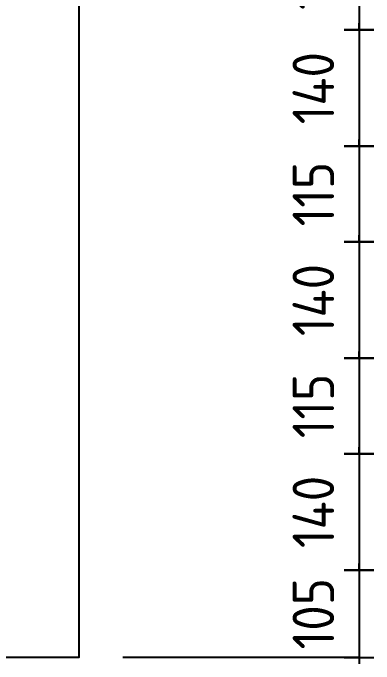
# Model space of a CAD drawing. Extents: x 0 to 420, y 0 to 297.
# Drawn here: x 220.88 to 242.61, y 172.7 to 211.87 of the extents above; entities that cross this region are included whole.
import ezdxf

# ---------------------------------------------------------------- set-up
doc = ezdxf.new("R2010")
doc.units = 0
doc.header["$LTSCALE"] = 12
doc.header["$MEASUREMENT"] = 0
doc.header["$PDMODE"] = 3
doc.header["$PDSIZE"] = 5
doc.layers.get('0').update_dxf_attribs({"linetype": 'CONTINUOUS'})
doc.layers.get('Defpoints').update_dxf_attribs({"linetype": 'CONTINUOUS'})
doc.layers.add('L25', color=1, linetype='CONTINUOUS')
doc.layers.add('L35', color=3, linetype='CONTINUOUS')
doc.styles.add('ISO', font='iso')
doc.dimstyles.new('SIGNSDIM-20', dxfattribs={"dimtxt": 2.5, "dimasz": 0.2, "dimexe": 1.5, "dimexo": 2, "dimgap": 1.5, "dimtad": 1, "dimdec": 0, "dimlfac": 20, "dimrnd": 1, "dimdsep": 46, "dimlunit": 6, "dimtxsty": 'ISO', "dimblk": 'SGNDIM', "dimcen": 2.5, "dimse1": 1, "dimse2": 1, "dimadec": 0, "dimazin": 0, "dimtfac": 1, "dimtdec": 0, "dimtix": 1, "dimtmove": 0, "dimatfit": 3, "dimldrblk": 'SGNDIM', "dimfxl": 1, "dimtolj": 1, "dimtzin": 0, "dimarcsym": 0})

# ---------------------------------------------------------------- blocks, each defined once
blk = doc.blocks.new('SGNDIM')
for p, q in [((0, 4.5), (0, -4.5)), ((0, 0), (-1, 0))]:
    blk.add_line(p, q)
blk = doc.blocks.new('*D33')
at = {"layer": 'Defpoints', "color": 0}
for p in [(192.03, 217.598), (241.707, 210.848), (241.707, 210.848)]:
    blk.add_point(p, dxfattribs=at)
at = {"layer": 'L25', "color": 0, "lineweight": -2}
for p, q in [((241.707, 217.798), (241.707, 217.998)), ((241.707, 217.598), (241.707, 210.848)), ((241.707, 210.648), (241.707, 210.448))]:
    blk.add_line(p, q, dxfattribs=at)
at = {"layer": 'L25', "color": 0, "lineweight": -2, "xscale": 0.2, "yscale": 0.2, "zscale": 0.2}
for p, rotation in [((241.707, 217.598), 270), ((241.707, 210.848), 90)]:
    blk.add_blockref('SGNDIM', p, dxfattribs=dict(at, rotation=rotation))
at = {"layer": 'L25', "color": 0, "insert": (238.957, 214.223), "char_height": 2.5, "attachment_point": 5, "rotation": 90, "style": 'ISO'}
blk.add_mtext('\\A1;135', dxfattribs=at)
blk = doc.blocks.new('*D34')
at = {"layer": 'Defpoints', "color": 0}
for p in [(241.707, 210.848), (241.707, 203.848), (241.707, 203.848)]:
    blk.add_point(p, dxfattribs=at)
at = {"layer": 'L25', "color": 0, "lineweight": -2}
for p, q in [((241.707, 211.048), (241.707, 211.248)), ((241.707, 210.848), (241.707, 203.848)), ((241.707, 203.648), (241.707, 203.448))]:
    blk.add_line(p, q, dxfattribs=at)
at = {"layer": 'L25', "color": 0, "lineweight": -2, "xscale": 0.2, "yscale": 0.2, "zscale": 0.2}
for p, rotation in [((241.707, 210.848), 270), ((241.707, 203.848), 90)]:
    blk.add_blockref('SGNDIM', p, dxfattribs=dict(at, rotation=rotation))
at = {"layer": 'L25', "color": 0, "insert": (238.957, 207.348), "char_height": 2.5, "attachment_point": 5, "rotation": 90, "style": 'ISO'}
blk.add_mtext('\\A1;140', dxfattribs=at)
blk = doc.blocks.new('*D35')
at = {"layer": 'Defpoints', "color": 0}
for p in [(241.707, 203.848), (241.707, 198.098), (241.707, 198.098)]:
    blk.add_point(p, dxfattribs=at)
at = {"layer": 'L25', "color": 0, "lineweight": -2}
for p, q in [((241.707, 204.048), (241.707, 204.248)), ((241.707, 203.848), (241.707, 198.098)), ((241.707, 197.898), (241.707, 197.698))]:
    blk.add_line(p, q, dxfattribs=at)
at = {"layer": 'L25', "color": 0, "lineweight": -2, "xscale": 0.2, "yscale": 0.2, "zscale": 0.2}
for p, rotation in [((241.707, 203.848), 270), ((241.707, 198.098), 90)]:
    blk.add_blockref('SGNDIM', p, dxfattribs=dict(at, rotation=rotation))
at = {"layer": 'L25', "color": 0, "insert": (238.957, 200.973), "char_height": 2.5, "attachment_point": 5, "rotation": 90, "style": 'ISO'}
blk.add_mtext('\\A1;115', dxfattribs=at)
blk = doc.blocks.new('*D36')
at = {"layer": 'Defpoints', "color": 0}
for p in [(241.707, 198.098), (192.03, 191.098), (241.707, 191.098)]:
    blk.add_point(p, dxfattribs=at)
at = {"layer": 'L25', "color": 0, "lineweight": -2}
for p, q in [((241.707, 198.298), (241.707, 198.498)), ((241.707, 198.098), (241.707, 191.098)), ((241.707, 190.898), (241.707, 190.698))]:
    blk.add_line(p, q, dxfattribs=at)
at = {"layer": 'L25', "color": 0, "lineweight": -2, "xscale": 0.2, "yscale": 0.2, "zscale": 0.2}
for p, rotation in [((241.707, 198.098), 270), ((241.707, 191.098), 90)]:
    blk.add_blockref('SGNDIM', p, dxfattribs=dict(at, rotation=rotation))
at = {"layer": 'L25', "color": 0, "insert": (238.957, 194.598), "char_height": 2.5, "attachment_point": 5, "rotation": 90, "style": 'ISO'}
blk.add_mtext('\\A1;140', dxfattribs=at)
blk = doc.blocks.new('*D37')
at = {"layer": 'Defpoints', "color": 0}
for p in [(192.03, 191.098), (241.707, 185.348), (241.707, 185.348)]:
    blk.add_point(p, dxfattribs=at)
at = {"layer": 'L25', "color": 0, "lineweight": -2}
for p, q in [((241.707, 191.298), (241.707, 191.498)), ((241.707, 191.098), (241.707, 185.348)), ((241.707, 185.148), (241.707, 184.948))]:
    blk.add_line(p, q, dxfattribs=at)
at = {"layer": 'L25', "color": 0, "lineweight": -2, "xscale": 0.2, "yscale": 0.2, "zscale": 0.2}
for p, rotation in [((241.707, 191.098), 270), ((241.707, 185.348), 90)]:
    blk.add_blockref('SGNDIM', p, dxfattribs=dict(at, rotation=rotation))
at = {"layer": 'L25', "color": 0, "insert": (238.957, 188.223), "char_height": 2.5, "attachment_point": 5, "rotation": 90, "style": 'ISO'}
blk.add_mtext('\\A1;115', dxfattribs=at)
blk = doc.blocks.new('*D38')
at = {"layer": 'Defpoints', "color": 0}
for p in [(241.707, 185.348), (241.707, 178.348), (241.707, 178.348)]:
    blk.add_point(p, dxfattribs=at)
at = {"layer": 'L25', "color": 0, "lineweight": -2}
for p, q in [((241.707, 185.548), (241.707, 185.748)), ((241.707, 185.348), (241.707, 178.348)), ((241.707, 178.148), (241.707, 177.948))]:
    blk.add_line(p, q, dxfattribs=at)
at = {"layer": 'L25', "color": 0, "lineweight": -2, "xscale": 0.2, "yscale": 0.2, "zscale": 0.2}
for p, rotation in [((241.707, 185.348), 270), ((241.707, 178.348), 90)]:
    blk.add_blockref('SGNDIM', p, dxfattribs=dict(at, rotation=rotation))
at = {"layer": 'L25', "color": 0, "insert": (238.957, 181.848), "char_height": 2.5, "attachment_point": 5, "rotation": 90, "style": 'ISO'}
blk.add_mtext('\\A1;140', dxfattribs=at)
blk = doc.blocks.new('*D39')
at = {"layer": 'Defpoints', "color": 0}
for p in [(241.707, 178.348), (241.707, 173.098), (241.707, 173.098)]:
    blk.add_point(p, dxfattribs=at)
at = {"layer": 'L25', "color": 0, "lineweight": -2}
for p, q in [((241.707, 178.548), (241.707, 178.748)), ((241.707, 178.348), (241.707, 173.098)), ((241.707, 172.898), (241.707, 172.698))]:
    blk.add_line(p, q, dxfattribs=at)
at = {"layer": 'L25', "color": 0, "lineweight": -2, "xscale": 0.2, "yscale": 0.2, "zscale": 0.2}
for p, rotation in [((241.707, 178.348), 270), ((241.707, 173.098), 90)]:
    blk.add_blockref('SGNDIM', p, dxfattribs=dict(at, rotation=rotation))
at = {"layer": 'L25', "color": 0, "insert": (238.957, 175.723), "char_height": 2.5, "attachment_point": 5, "rotation": 90, "style": 'ISO'}
blk.add_mtext('\\A1;105', dxfattribs=at)

msp = doc.modelspace()

# ---------------------------------------------------------------- linework, layer by layer
at = {"layer": 'L25'}
msp.add_line((241.707, 173.098), (227.494, 173.098), dxfattribs=at)
at = {"layer": 'L35'}
msp.add_lwpolyline([(104.835, 173.098), (104.835, 233.098), (224.835, 233.098), (224.835, 173.098)], close=True, dxfattribs=at)

# ---------------------------------------------------------------- dimensions: what is measured, and where the dimension line sits
at = {"layer": 'L25'}
for base, p1, p2, picture, middle in [((241.707, 210.848), (192.03, 217.598), (241.707, 210.848), '*D33', (238.957, 214.223)), ((241.707, 203.848), (241.707, 210.848), (241.707, 203.848), '*D34', (238.957, 207.348)), ((241.707, 198.098), (241.707, 203.848), (241.707, 198.098), '*D35', (238.957, 200.973)), ((241.707, 191.098), (241.707, 198.098), (192.03, 191.098), '*D36', (238.957, 194.598)), ((241.707, 185.348), (192.03, 191.098), (241.707, 185.348), '*D37', (238.957, 188.223)), ((241.707, 178.348), (241.707, 185.348), (241.707, 178.348), '*D38', (238.957, 181.848)), ((241.707, 173.098), (241.707, 178.348), (241.707, 173.098), '*D39', (238.957, 175.723))]:
    dim = msp.add_linear_dim(base=base, p1=p1, p2=p2, angle=90, dimstyle='SIGNSDIM-20', override={"dimtmove": 1}, dxfattribs=at)
    dim.commit()
    dim.dimension.update_dxf_attribs({"geometry": picture, "text_midpoint": middle})

doc.saveas('drawing.dxf')
